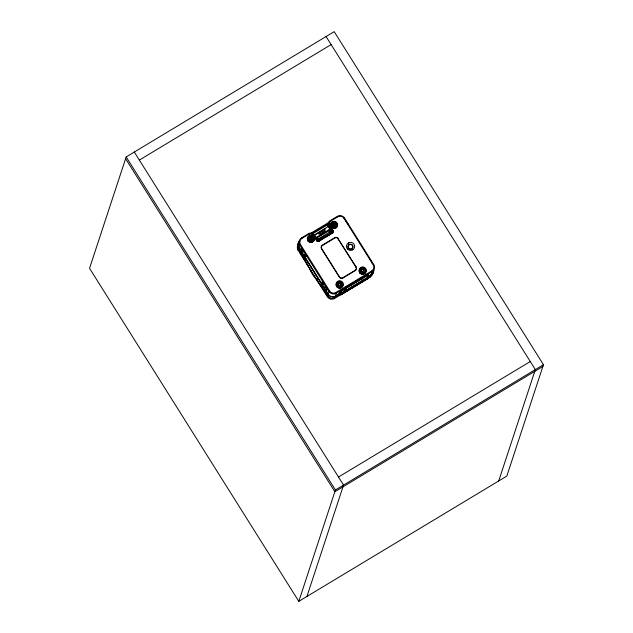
<?xml version="1.0" encoding="UTF-8"?>
<svg xmlns="http://www.w3.org/2000/svg" width="633" height="633" viewBox="0 0 633 633"><rect width="100%" height="100%" fill="white"/><g stroke="black" fill="none" stroke-linecap="round" stroke-linejoin="round"><path stroke-width="0.95" d="M306.127 256.563C303.31 250.059 304.695 259.158 307.654 255.669M332.238 232.327L332.634 231.409L331.993 233.189M335.023 225.728L333.718 226.464L332.697 225.657L332.974 224.106L334.184 223.647L335.213 224.454L334.928 226.005L335.213 224.454M332.697 225.657L332.974 224.106M340.578 294.804L367.314 278.868C368.643 278.639 369.901 275.545 367.868 277.191L342.002 292.77L340.554 294.756L339.541 293.285L340.23 293M342.113 293.601L344.661 291.995M344.668 292.042L342.129 293.894M365.122 279.739L367.678 278.14M367.686 278.164L365.154 279.77M308.081 240.975L308.16 240.532M329.453 221.93C329.018 222.286 328.076 222.436 328.068 224.77A3.774 3.703 16.1 0 0 328.662 226.408L329.722 225.174A3.023 2.959 18.2 0 1 330.687 221.099L337.745 216.85A4.526 4.439 18.2 0 1 343.972 218.345L344.55 218.076L373.755 264.562A5.286 5.183 17.6 0 1 372.069 271.692L371.302 274.667L368.762 276.249M361.688 269.705L361.348 271.24L361.688 269.705L362.923 269.302L363.912 270.149L363.571 271.692L362.337 272.095M332.119 222.776L332.23 222.207M337.785 282.271L337.713 281.321M360.794 268.416L360.905 267.846M339.581 293.324L339.771 292.042L339.486 293.316M299.947 253.129L298.111 250.177L298.752 247.693A5.286 5.183 18.1 0 1 299.805 241.007M308.999 234.163L301.941 238.412A4.526 4.439 18.2 0 0 300.501 244.528L329.69 290.982A4.526 4.439 18.2 0 0 335.917 292.478L336.273 293.253L335.395 296.102A5.096 4.993 18.2 0 1 328.385 294.416L329.01 291.512L299.813 245.05A5.286 5.183 18.8 0 1 301.498 237.913L308.556 233.664L308.999 234.163A3.023 2.959 18.2 0 1 313.153 235.159L316.737 240.872A1.511 1.48 18.2 0 0 318.81 241.371L332.831 232.928A1.511 1.48 18.2 0 0 333.314 230.895L329.722 225.174M308.287 234.669L308.556 233.664M313.588 235.492L313.881 234.811A4.526 4.439 18.2 0 0 312.71 233.783L312.488 234.012M126.173 156.921L89.546 268.305L298.808 601.35L506.827 476.079L543.454 364.695L334.192 31.65L126.173 156.921L335.435 489.966L298.808 601.35M308.374 240.793L308.548 240.263M309.766 238.301L310.779 237.502L311.998 237.976L312.109 239.527L311.096 240.326L309.877 239.852L309.766 238.301L310.779 237.502M311.096 240.326L312.204 239.25M312.109 239.527L311.998 237.976M313.232 237.873L313.406 237.343M313.81 236.046L315.266 238.15M328.25 226.361L331.755 232.643L317.687 241.11L314.182 235.531L314.411 234.851L328.472 226.385L330.426 229.486L329.722 230.056L331.13 232.976L331.336 232.343L329.785 229.874L330.426 229.486M317.829 239.844L317.188 240.231L316.302 238.143L316.998 237.573L318.549 240.042L318.344 240.675L316.998 237.573M325.18 235.666L317.893 240.057L316.658 238.095L317.038 236.94L325.536 231.741L325.773 232.121L319.649 235.769L320.266 234.993L318.874 232.778L324.563 229.352L325.773 232.121M317.893 240.057L318.272 238.902L330.418 231.591L329.184 229.621L325.955 231.567M323.328 233.466L320.931 234.906L320.575 234.337L323.882 232.082L324.128 232.984L323.882 232.082M320.931 234.906L324.238 232.651M318.494 233.933L324.183 230.507L324.563 229.352M325.536 231.741L325.338 232.343L324.183 230.507M328.701 226.685L332.206 232.264M316.658 238.095L328.804 230.776L329.184 229.621M331.383 226.938L331.557 226.408M330.363 229.668L331.399 231.314L330.616 232.145M332.887 224.391L334.184 223.647M336.242 224.011L336.416 223.481M320.132 285.317L327.324 296.679L328.377 294.4L298.934 247.535A5.096 5.001 18.2 0 1 299.71 241.315M337.967 282.563L338.228 282.136M338.291 284.937L340.435 285.665L340.942 284.17L340.071 283.204L338.797 283.449L338.291 284.937L339.248 285.633M338.797 283.449L340.942 284.17M330.885 299.093L331.589 299.172A5.286 5.191 19.7 0 0 334.588 298.428L335.379 296.078L340.38 293.071M340.989 287.382L341.092 286.694M346.037 288.15L345.127 288.498L361.34 278.085M345.61 288.015L355.113 282.373M345.594 291.591L347.145 289.922M360.976 268.709L361.245 268.273M361.601 269.982L362.923 269.302M363.912 270.149L362.836 269.579M361.53 278.765L361.562 278.053M364.007 273.519L364.11 272.839M343.529 293.055L362.749 281.353L363.991 279.984L362.804 280.49M364.086 280.546L364.244 280.055M306.926 596.46L343.553 485.076L134.291 152.031M498.709 480.969L535.336 369.585L326.074 36.54M317.916 241.489L332.452 232.39L332.831 232.928M328.171 223.552L311.301 233.87M299.813 245.05L298.768 247.582L328.242 294.48M367.449 278.639L370.384 276.866L371.262 274.746A5.286 5.183 18.3 0 0 373.731 270.022M313.525 237.691L313.762 237.153M340.918 293.641L339.889 292.122M335.514 228.173L335.719 227.761M341.179 287.675L341.385 287.263M364.189 273.812L364.402 273.401M312.164 234.186L312.496 233.696M312.623 233.925L312.647 233.878A1.844 0.815 4.3 0 0 311.65 233.957M312.544 234.044L312.386 234.257A3.774 3.695 18.7 0 1 313.335 235.128L313.778 234.883L317.402 240.714L318.779 241.315M299.82 245.034L300.501 244.528M329.01 291.496L329.69 290.982M328.487 224.074L329.279 223.876M339.676 291.979L368.066 274.801M313.636 235.025L313.762 234.89A3.774 3.711 17.6 0 0 308.556 233.664M339.945 292.019L367.987 275.062M345.642 287.975L361.688 278.283M344.407 288.26L345.12 287.714M339.09 288.316L340.063 287.604M311.42 233.799L311.46 233.767A5.135 1.962 -27.5 0 0 311.064 233.791M362.147 274.413L363.358 273.575M368.2 274.864L369.055 276.7M353.333 283.711L354.828 282.286M342.999 277.95L342.825 277.752A2.413 2.366 18.2 0 1 339.502 276.953L321.738 248.682A2.413 2.366 18.2 0 1 322.514 245.422L334.786 238.032A2.413 2.366 18.2 0 1 338.101 238.831L356.142 266.889A2.714 2.667 18.2 0 1 355.271 270.56L342.999 277.95A2.714 2.667 18.2 0 1 339.264 277.056L321.501 248.785A2.714 2.667 18.2 0 1 322.371 245.113L334.643 237.723A2.714 2.667 18.2 0 1 338.378 238.617M342.825 277.752L355.097 270.362A2.413 2.366 18.2 0 0 355.865 267.102L356.142 266.889M346.322 290.658L362.915 280.609M363.461 281.115L362.614 281.677M360.945 279.121L360.557 279.098M363.722 273.772L364.505 273.092L363.722 273.369M360.96 279.193L355.754 282.231M345.294 287.596L362.274 277.499M368.723 277.032L369.561 276.518M298.459 245.826A4.447 4.36 15.9 0 0 298.76 249.9L298.143 250.209M333.314 230.895L332.642 231.393L329.041 225.696A3.774 3.703 20.3 0 1 330.244 220.601L337.302 216.359A5.286 5.183 18.8 0 1 344.566 218.1M368.841 276.93L368.62 278.085L367.67 278.829L341.852 294.385C340.056 295.825 341.195 292.921 342.382 292.778L369.901 276.312A4.447 4.368 21.3 0 0 371.967 273.132M328.472 222.563L328.511 222.555A5.127 1.962 -27.5 0 0 327.815 223.924L327.823 223.924M359.188 283.624L361.989 281.938M362.266 281.764L362.828 281.432M363.113 281.258L363.951 280.751M364.228 280.585L365.067 280.079M365.629 279.739L366.048 279.485M366.19 279.398L367.164 278.813M139.347 160.078L331.13 44.587M309.347 234.083L328.551 222.587M312.655 233.751L327.427 224.913M314.182 235.531L325.766 228.56M320.575 234.337L322.972 232.889M316.302 238.143L316.935 237.755M317.339 239.788L317.972 239.401M330.758 231.702L331.399 231.314M318.549 240.042L331.336 232.343M318.185 241.395L323.867 237.976M325.489 236.995L331.17 233.577M318.138 241.529L319.76 240.556M321.382 239.575L323.004 238.601M324.626 237.62L327.063 236.156M328.685 235.183L330.307 234.202M340.253 287.493L341.472 286.931M335.917 292.478L371.713 270.924A4.526 4.439 18.2 0 0 373.161 264.808L343.972 218.345M335.371 296.109L340.388 293.087M340.499 293.214L335.458 296.299A5.286 5.183 18.3 0 1 328.187 294.535L298.768 247.582A5.286 5.183 18.3 0 1 299.638 241.062M334.311 297.747L338.449 295.302M338.489 477.021L530.272 361.53M335.435 489.966L543.454 364.695M542.869 366.467L334.849 491.73L125.587 158.685M369.727 276.415L369.901 276.312A4.439 4.352 20.2 0 0 371.982 273.052M341.852 294.06L334.62 298.404L334.145 297.929A4.431 4.352 19.2 0 1 329.935 298.111L329.793 298.032A4.455 4.376 17.3 0 1 327.973 296.394L327.752 296.022M316.737 240.872L317.315 240.603M373.161 264.808L373.747 264.539M355.192 282.334L355.691 282.089M335.482 297.043L334.105 297.866A4.439 4.352 18.2 0 1 332.475 298.452L331.676 298.507A4.455 4.368 18.7 0 1 327.981 296.394L327.372 296.703M343.252 293.119L342.168 293.633M336.313 296.553L340.562 294.068M346.844 291.156L345.942 291.56M340.301 293.134L339.747 293.364M344.17 288.775L345.673 291.386L347.327 290.65L346.544 289.384M328.06 226.353L327.775 226.448A4.534 4.447 18.2 0 1 327.316 224.984L327.308 224.921M330.6 299.029L330.537 299.013A5.096 4.985 18.5 0 1 327.372 296.655M330.703 298.372L330.291 298.246A4.439 4.352 18.2 0 1 329.943 298.103M310.692 237.786L311.903 238.253M309.972 239.575L311.191 240.049M337.326 216.344L337.745 216.85M330.276 220.593L330.687 221.099M301.53 237.905L301.941 238.412M370.337 276.866L369.941 276.368M323.795 289.993L325.995 293.847L323.843 290.025L325.457 292.493M371.895 262.956L371.903 262.307M345.95 221.123L347.074 222.539M334.097 223.924L335.118 224.731M332.784 225.38L333.813 226.187M361.443 270.964L362.424 271.818M300.113 252.14C301.751 257.916 303.65 256.349 299.243 250.652M370.012 259.301L370.447 259.815M351.877 248.888L352.763 249.877M321.888 287.184C324.5 290.001 318.747 281.598 321.833 287.105M370.621 260.052L371.611 261.69M319.103 283.173L320.575 285.309M319.167 283.26L318.217 281.899M320.258 284.842L321.05 285.989M321.018 285.942L322.023 287.414M304.307 259.214L305.003 259.957L303.46 257.37L305.003 260.432M317.813 281.305L318.241 281.93M317.988 281.55L316.967 280.055M321.983 287.35L322.529 288.15M322.45 288.031L323.281 289.257M362.163 278.029L363.825 280.49M323.147 289.059L323.613 289.74M323.534 289.629L324.072 290.428M316.753 279.739L317.046 280.182M316.816 279.833L316.334 279.113M324.136 290.531L327.57 295.73M316.587 279.485L316.104 278.765M325.639 292.786L326.185 293.609M316.12 278.797L315.645 278.077M326.137 293.522L327.483 295.595M314.079 275.648L315.669 278.101M313.857 275.315L312.971 273.907M318.17 282.231L307.337 264.998M318.264 282.389L320.021 285.151M338.101 238.831L355.865 267.102M328.804 230.776L330.038 232.746M320.686 234.004L321.042 234.574M317.038 236.94L318.272 238.902M314.411 234.851L316.358 237.961M316.207 239.646L317.149 241.141M315.218 238.293L313.675 235.832M345.009 288.031L345.301 288.45M312.528 273.211L311.436 271.446M300.042 253.279L307.274 264.895M366.871 275.6L367.868 277.191M342.295 292.588L341.258 290.927M371.713 270.924L372.069 271.676L336.273 293.253A5.286 5.183 17.6 0 1 329.01 291.512M311.444 271.462L311.001 270.742M347.161 222.674L347.786 223.789M311.009 270.758L309.925 268.97M299.267 250.692L300.343 252.456M300.169 252.179L302.883 256.753M300.556 252.812L302.463 256.033M308.358 266.303L309.521 268.289M344.455 288.751L345.966 291.307M309.292 267.901L308.872 267.189M302.827 256.674L304.141 258.929M344.289 288.403L345.776 290.966M308.453 266.469L307.978 265.654M303.919 258.541L304.576 259.68M308.247 266.113L307.606 264.998M304.75 259.981L305.438 261.184M307.622 265.029L307.211 264.309M305.161 260.701L305.866 261.943M305.367 261.065L307.005 263.953M306.855 263.684L307.227 264.341M347.849 223.924L348.047 224.383M348.387 242.906L349.092 244.449M371.262 274.746L371.183 274.524A5.096 5.001 18.2 0 0 373.565 269.967A5.096 5.001 18.2 0 1 371.175 274.548L367.86 276.542L371.302 274.667A5.286 5.183 18.1 0 0 373.771 269.943M332.167 228.165A3.212 3.157 18.2 0 1 331.921 222.903A3.212 3.157 18.2 0 1 336.938 224.794A3.212 3.157 18.2 0 1 333.259 228.576M309.26 242.083A3.212 3.157 18.2 0 1 308.318 237.304A3.212 3.157 18.2 0 1 313.248 237.32A3.212 3.157 18.2 0 1 312.401 242.091M337.832 287.667A3.212 3.157 18.2 0 1 337.587 282.397A3.212 3.157 18.2 0 1 342.603 284.296A3.212 3.157 18.2 0 1 338.924 288.078M335.189 223.022A2.864 2.809 18.2 0 1 335.988 227.334A2.864 2.809 18.2 0 1 331.542 227.168A2.864 2.809 18.2 0 1 332.578 222.919M312.362 236.987A2.864 2.809 18.2 0 1 311.847 241.964M310.407 242.123A2.864 2.809 18.2 0 1 309.948 236.631M363.587 268.519A2.864 2.809 18.2 0 1 364.687 272.95A2.864 2.809 18.2 0 1 360.082 272.609A2.864 2.809 18.2 0 1 361.744 268.384M340.95 282.571A2.864 2.809 18.2 0 1 341.583 286.907A2.864 2.809 18.2 0 1 337.144 286.583A2.864 2.809 18.2 0 1 338.339 282.373M372.869 272.53A5.286 5.183 20.5 0 1 370.384 276.866M298.103 250.185A5.286 5.183 15.8 0 1 298.452 244.219M328.361 226.258A0.799 0.562 -54.3 0 1 328.543 226.511M317.268 279.984A26.412 25.906 18.2 0 1 309.418 267.482M301.023 248.104L303.389 251.918L301.023 248.104M322.047 281.97L323.621 284.51L322.047 281.946M324.927 286.14L327.285 289.946L324.927 286.108M327.997 224.865L327.483 224.968L327.957 224.818M331.431 227.025A3.307 3.244 18.2 0 0 337.072 226.155A3.307 3.244 18.2 0 0 333.425 221.772A3.307 3.244 18.2 0 0 331.431 227.025M331.162 227.192A3.687 3.616 18.2 0 0 337.444 226.218A3.687 3.616 18.2 0 0 333.385 221.336A3.687 3.616 18.2 0 0 331.162 227.192M308.5 240.975A3.307 3.244 18.2 0 0 314.095 239.899A3.307 3.244 18.2 0 0 310.297 235.65A3.307 3.244 18.2 0 0 308.5 240.975M308.239 241.149A3.687 3.616 18.2 0 0 314.474 239.954A3.687 3.616 18.2 0 0 310.241 235.223A3.687 3.616 18.2 0 0 308.239 241.149M360.145 272.704A3.307 3.244 18.2 0 0 365.763 271.747A3.307 3.244 18.2 0 0 362.052 267.419A3.307 3.244 18.2 0 0 360.145 272.704M359.932 272.934A3.687 3.616 18.2 0 0 366.167 271.731A3.687 3.616 18.2 0 0 361.934 266.999A3.687 3.616 18.2 0 0 359.932 272.934M337.096 286.527A3.307 3.244 18.2 0 0 342.73 285.649A3.307 3.244 18.2 0 0 339.09 281.274A3.307 3.244 18.2 0 0 337.096 286.527M336.827 286.694A3.687 3.616 18.2 0 0 343.11 285.72A3.687 3.616 18.2 0 0 339.051 280.838A3.687 3.616 18.2 0 0 336.827 286.694M348.498 248.429A2.643 2.587 18.2 0 0 352.969 247.566A2.643 2.587 18.2 0 0 349.93 244.18A2.643 2.587 18.2 0 0 348.498 248.429M347.382 248.951A4.154 4.075 18.2 0 0 354.456 247.851A4.154 4.075 18.2 0 0 349.883 242.36A4.154 4.075 18.2 0 0 347.382 248.951M360.019 273.1A3.212 3.157 18.2 0 0 365.502 272.245A3.212 3.157 18.2 0 0 361.957 267.996A3.212 3.157 18.2 0 0 360.019 273.1M331.811 226.749A2.864 2.809 18.2 0 0 336.685 225.918A2.864 2.809 18.2 0 0 333.464 222.167A2.864 2.809 18.2 0 0 331.811 226.749M308.801 240.611A2.864 2.809 18.2 0 0 313.675 239.772A2.864 2.809 18.2 0 0 310.455 236.03A2.864 2.809 18.2 0 0 308.801 240.611M360.462 272.356A2.864 2.809 18.2 0 0 365.352 271.597A2.864 2.809 18.2 0 0 362.187 267.799A2.864 2.809 18.2 0 0 360.462 272.356M337.444 286.211A2.864 2.809 18.2 0 0 342.334 285.459A2.864 2.809 18.2 0 0 339.177 281.661A2.864 2.809 18.2 0 0 337.444 286.211M348.775 248.183A2.263 2.216 18.2 0 0 352.605 247.448A2.263 2.216 18.2 0 0 350.009 244.544A2.263 2.216 18.2 0 0 348.775 248.183M331.906 226.598A2.714 2.667 18.2 0 0 336.542 225.878A2.714 2.667 18.2 0 0 333.544 222.278A2.714 2.667 18.2 0 0 331.906 226.598M308.896 240.453A2.714 2.667 18.2 0 0 313.525 239.733A2.714 2.667 18.2 0 0 310.534 236.141A2.714 2.667 18.2 0 0 308.896 240.453M360.588 272.237A2.714 2.667 18.2 0 0 365.217 271.517A2.714 2.667 18.2 0 0 362.226 267.917A2.714 2.667 18.2 0 0 360.588 272.237M337.571 286.092A2.714 2.667 18.2 0 0 342.2 285.372A2.714 2.667 18.2 0 0 339.209 281.78A2.714 2.667 18.2 0 0 337.571 286.092"/></g></svg>
